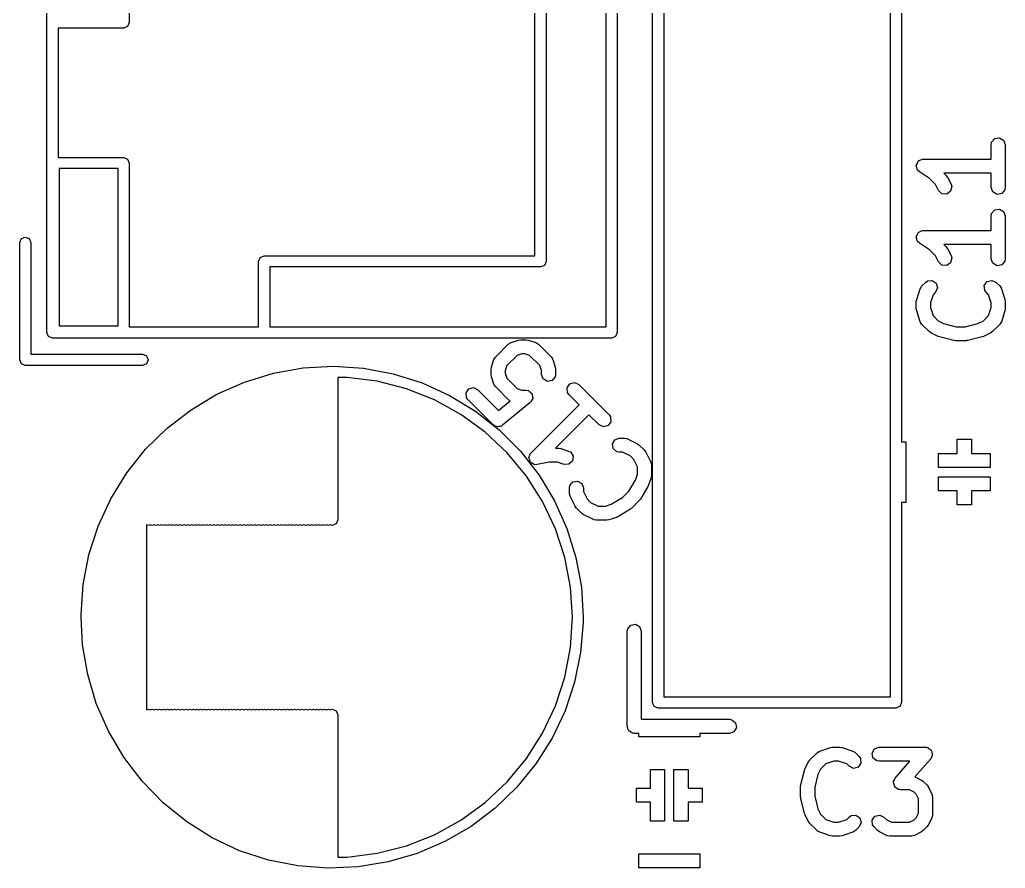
# Model space of a CAD drawing. Extents: x 99.7 to 144.3, y -109.9 to -50.
# Drawn here: x 99.67 to 110.19, y -93.23 to -84.17 of the extents above; entities that cross this region are included whole.
import ezdxf

# ---------------------------------------------------------------- set-up
doc = ezdxf.new("R2010")
doc.units = 0
doc.layers.add('BLACK', color=7, linetype='CONTINUOUS')

msp = doc.modelspace()

# ---------------------------------------------------------------- linework, layer by layer
at = {"layer": 'BLACK', "linetype": 'CONTINUOUS'}
for p, q in [((106.42, -91.46), (106.42, -71.14)), ((106.54, -71.2), (106.54, -91.4)), ((108.96, -91.4), (108.96, -71.2)), ((109.08, -74.075), (109.08, -88.675)), ((99.955, -87.51), (99.955, -74.89)), ((106.045, -74.89), (106.045, -87.51)), ((105.925, -87.45), (105.925, -74.95)), ((105.285, -75.65), (105.285, -86.75)), ((105.165, -86.69), (105.165, -75.71)), ((100.835, -78.2), (100.835, -84.2)), ((100.775, -84.26), (100.075, -84.26)), ((100.075, -84.26), (100.075, -85.64)), ((100.817, -84.2424), (100.775, -84.26)), ((100.835, -84.2), (100.817, -84.2424)), ((110.041, -85.4779), (110.074, -85.4386)), ((110.074, -85.4386), (110.125, -85.4297)), ((110.125, -85.4297), (110.169, -85.4554)), ((110.037, -85.5036), (110.041, -85.4779)), ((110.037, -85.6571), (110.037, -85.5036)), ((110.169, -85.4554), (110.187, -85.5036)), ((110.187, -85.5036), (110.187, -85.9607)), ((100.075, -85.64), (100.775, -85.64)), ((100.775, -85.64), (100.817, -85.6576)), ((100.817, -85.6576), (100.835, -85.7)), ((100.835, -85.7), (100.835, -87.45)), ((109.237, -85.7273), (109.239, -85.7234)), ((109.243, -85.7482), (109.237, -85.7273)), ((109.238, -85.7191), (109.249, -85.7003)), ((109.239, -85.7234), (109.238, -85.7191)), ((109.247, -85.7696), (109.243, -85.7482)), ((109.249, -85.7003), (109.258, -85.6803)), ((109.258, -85.6803), (109.262, -85.6784)), ((109.262, -85.6784), (109.264, -85.6747)), ((109.264, -85.6747), (109.284, -85.6672)), ((109.284, -85.6672), (109.304, -85.6576)), ((109.304, -85.6576), (109.308, -85.6586)), ((109.308, -85.6586), (109.312, -85.6571)), ((109.312, -85.6571), (110.037, -85.6571)), ((100.085, -85.76), (100.085, -87.44)), ((100.715, -85.76), (100.085, -85.76)), ((100.715, -87.44), (100.715, -85.76)), ((109.25, -85.7724), (109.247, -85.7696)), ((109.251, -85.7766), (109.25, -85.7724)), ((109.27, -85.7945), (109.251, -85.7766)), ((109.378, -85.8666), (109.27, -85.7945)), ((110.037, -85.8071), (109.531, -85.8071)), ((109.531, -85.8071), (109.555, -85.8315)), ((109.555, -85.8315), (109.568, -85.8499)), ((109.568, -85.8499), (109.569, -85.851)), ((109.569, -85.851), (109.608, -85.9272)), ((110.037, -85.9607), (110.037, -85.8071)), ((109.441, -85.929), (109.378, -85.8666)), ((109.473, -85.9943), (109.441, -85.929)), ((109.615, -85.9521), (109.603, -86.002)), ((109.608, -85.9272), (109.615, -85.9521)), ((110.054, -86.0089), (110.037, -85.9607)), ((110.187, -85.9607), (110.182, -85.9864)), ((109.511, -86.0295), (109.473, -85.9943)), ((109.562, -86.0326), (109.511, -86.0295)), ((109.603, -86.002), (109.562, -86.0326)), ((110.099, -86.0346), (110.054, -86.0089)), ((110.149, -86.0257), (110.099, -86.0346)), ((110.182, -85.9864), (110.149, -86.0257)), ((110.037, -86.2655), (110.041, -86.2398)), ((110.037, -86.419), (110.037, -86.2655)), ((110.041, -86.2398), (110.074, -86.2005)), ((110.074, -86.2005), (110.125, -86.1916)), ((110.125, -86.1916), (110.169, -86.2173)), ((110.169, -86.2173), (110.187, -86.2655)), ((110.187, -86.2655), (110.187, -86.7226)), ((99.6826, -86.5076), (99.725, -86.49)), ((99.725, -86.49), (99.7674, -86.5076)), ((109.237, -86.4892), (109.239, -86.4853)), ((109.243, -86.5101), (109.237, -86.4892)), ((109.238, -86.481), (109.249, -86.4622)), ((109.239, -86.4853), (109.238, -86.481)), ((109.249, -86.4622), (109.258, -86.4422)), ((109.258, -86.4422), (109.262, -86.4403)), ((109.262, -86.4403), (109.264, -86.4366)), ((109.264, -86.4366), (109.284, -86.4291)), ((109.284, -86.4291), (109.304, -86.4195)), ((109.304, -86.4195), (109.308, -86.4205)), ((109.308, -86.4205), (109.312, -86.419)), ((109.312, -86.419), (110.037, -86.419)), ((99.665, -86.55), (99.6826, -86.5076)), ((99.665, -87.8), (99.665, -86.55)), ((99.7674, -86.5076), (99.785, -86.55)), ((99.785, -86.55), (99.785, -87.74)), ((109.247, -86.5315), (109.243, -86.5101)), ((109.25, -86.5343), (109.247, -86.5315)), ((109.251, -86.5385), (109.25, -86.5343)), ((109.27, -86.5565), (109.251, -86.5385)), ((109.378, -86.6285), (109.27, -86.5565)), ((110.037, -86.569), (109.531, -86.569)), ((109.531, -86.569), (109.555, -86.5934)), ((109.555, -86.5934), (109.568, -86.6118)), ((110.037, -86.7226), (110.037, -86.569)), ((102.233, -86.7076), (102.275, -86.69)), ((102.275, -86.69), (105.165, -86.69)), ((109.441, -86.6909), (109.378, -86.6285)), ((109.473, -86.7562), (109.441, -86.6909)), ((109.568, -86.6118), (109.569, -86.6129)), ((109.569, -86.6129), (109.608, -86.6891)), ((109.608, -86.6891), (109.615, -86.714)), ((102.215, -86.75), (102.233, -86.7076)), ((102.215, -87.45), (102.215, -86.75)), ((105.267, -86.7924), (105.225, -86.81)), ((105.285, -86.75), (105.267, -86.7924)), ((109.511, -86.7914), (109.473, -86.7562)), ((109.562, -86.7945), (109.511, -86.7914)), ((109.603, -86.7639), (109.562, -86.7945)), ((109.615, -86.714), (109.603, -86.7639)), ((110.054, -86.7708), (110.037, -86.7226)), ((110.099, -86.7965), (110.054, -86.7708)), ((110.149, -86.7876), (110.099, -86.7965)), ((110.182, -86.7483), (110.149, -86.7876)), ((110.187, -86.7226), (110.182, -86.7483)), ((105.225, -86.81), (102.335, -86.81)), ((102.335, -86.81), (102.335, -87.45)), ((109.291, -87.0189), (109.295, -87.0165)), ((109.295, -87.0165), (109.297, -87.0124)), ((109.297, -87.0124), (109.335, -86.9743)), ((109.335, -86.9743), (109.356, -86.9594)), ((109.356, -86.9594), (109.408, -86.9549)), ((109.408, -86.9549), (109.45, -86.9844)), ((109.45, -86.9844), (109.463, -87.0339)), ((109.963, -87.008), (109.993, -86.9659)), ((109.968, -87.0591), (109.963, -87.008)), ((109.993, -86.9659), (110.042, -86.9527)), ((110.042, -86.9527), (110.089, -86.9743)), ((110.089, -86.9743), (110.127, -87.0124)), ((110.127, -87.0124), (110.142, -87.0338)), ((109.241, -87.156), (109.279, -87.0418)), ((109.279, -87.0418), (109.291, -87.0189)), ((109.416, -87.106), (109.387, -87.1919)), ((109.441, -87.0804), (109.416, -87.106)), ((109.463, -87.0339), (109.441, -87.0804)), ((109.983, -87.0804), (109.968, -87.0591)), ((110.008, -87.106), (109.983, -87.0804)), ((110.037, -87.1919), (110.008, -87.106)), ((110.142, -87.0338), (110.142, -87.0382)), ((110.142, -87.0382), (110.145, -87.0418)), ((110.145, -87.0418), (110.183, -87.156)), ((109.237, -87.1798), (109.241, -87.1577)), ((109.237, -87.256), (109.237, -87.1798)), ((109.241, -87.1577), (109.241, -87.156)), ((109.387, -87.1919), (109.387, -87.2438)), ((110.037, -87.2438), (110.037, -87.1919)), ((110.183, -87.156), (110.186, -87.1782)), ((110.186, -87.1782), (110.187, -87.1798)), ((110.187, -87.1798), (110.187, -87.256)), ((109.237, -87.2575), (109.237, -87.256)), ((109.241, -87.2797), (109.237, -87.2575)), ((109.279, -87.394), (109.241, -87.2797)), ((109.387, -87.2438), (109.416, -87.3297)), ((109.416, -87.3297), (109.471, -87.3848)), ((109.953, -87.3848), (110.008, -87.3297)), ((110.008, -87.3297), (110.037, -87.2438)), ((110.183, -87.2797), (110.145, -87.394)), ((110.187, -87.256), (110.183, -87.278)), ((110.183, -87.278), (110.183, -87.2797)), ((109.282, -87.3975), (109.279, -87.394)), ((109.282, -87.4019), (109.282, -87.3975)), ((109.297, -87.4233), (109.282, -87.4019)), ((109.373, -87.4995), (109.297, -87.4233)), ((109.471, -87.3848), (109.529, -87.4138)), ((109.529, -87.4138), (109.664, -87.4476)), ((109.76, -87.4476), (109.895, -87.4138)), ((109.895, -87.4138), (109.953, -87.3848)), ((110.127, -87.4233), (110.051, -87.4995)), ((110.129, -87.4192), (110.127, -87.4233)), ((110.133, -87.4169), (110.129, -87.4192)), ((110.145, -87.394), (110.133, -87.4169)), ((99.9726, -87.5524), (99.955, -87.51)), ((100.085, -87.44), (100.715, -87.44)), ((100.835, -87.45), (102.215, -87.45)), ((102.335, -87.45), (105.925, -87.45)), ((106.045, -87.51), (106.027, -87.5524)), ((109.375, -87.5002), (109.373, -87.4995)), ((109.393, -87.5135), (109.375, -87.5002)), ((109.469, -87.5516), (109.393, -87.5135)), ((109.664, -87.4476), (109.76, -87.4476)), ((110.031, -87.5135), (109.955, -87.5516)), ((110.032, -87.5123), (110.031, -87.5135)), ((110.051, -87.4995), (110.032, -87.5123)), ((100.015, -87.57), (99.9726, -87.5524)), ((105.985, -87.57), (100.015, -87.57)), ((104.747, -87.7697), (104.881, -87.635)), ((104.881, -87.635), (104.903, -87.62)), ((104.903, -87.62), (104.907, -87.6196)), ((104.907, -87.6196), (104.911, -87.6169)), ((104.911, -87.6169), (104.991, -87.5899)), ((104.991, -87.5899), (105.014, -87.5866)), ((105.014, -87.5866), (105.015, -87.5861)), ((105.015, -87.5861), (105.069, -87.5861)), ((105.069, -87.5861), (105.091, -87.59)), ((105.091, -87.59), (105.093, -87.5899)), ((105.093, -87.5899), (105.174, -87.6169)), ((105.174, -87.6169), (105.196, -87.6293)), ((105.196, -87.6293), (105.199, -87.6331)), ((105.199, -87.6331), (105.203, -87.635)), ((105.203, -87.635), (105.338, -87.7697)), ((106.027, -87.5524), (105.985, -87.57)), ((109.472, -87.552), (109.469, -87.5516)), ((109.484, -87.5573), (109.472, -87.552)), ((109.637, -87.5954), (109.484, -87.5573)), ((109.64, -87.595), (109.637, -87.5954)), ((109.655, -87.5976), (109.64, -87.595)), ((109.769, -87.5976), (109.655, -87.5976)), ((109.772, -87.5964), (109.769, -87.5976)), ((109.787, -87.5954), (109.772, -87.5964)), ((109.94, -87.5573), (109.787, -87.5954)), ((109.943, -87.5553), (109.94, -87.5573)), ((109.955, -87.5516), (109.943, -87.5553)), ((99.785, -87.74), (100.975, -87.74)), ((100.975, -87.74), (101.017, -87.7576)), ((105.027, -87.7361), (104.975, -87.7536)), ((105.057, -87.7361), (105.027, -87.7361)), ((105.109, -87.7536), (105.057, -87.7361)), ((99.6826, -87.8424), (99.665, -87.8)), ((99.725, -87.86), (99.6826, -87.8424)), ((101.017, -87.8424), (100.975, -87.86)), ((101.017, -87.7576), (101.035, -87.8)), ((101.035, -87.8), (101.017, -87.8424)), ((104.702, -87.8798), (104.728, -87.799)), ((104.728, -87.799), (104.741, -87.7761)), ((104.741, -87.7761), (104.745, -87.7737)), ((104.745, -87.7737), (104.747, -87.7697)), ((104.975, -87.7536), (104.865, -87.8632)), ((105.219, -87.8632), (105.109, -87.7536)), ((105.338, -87.7697), (105.352, -87.791)), ((105.352, -87.791), (105.353, -87.7955)), ((105.353, -87.7955), (105.356, -87.799)), ((105.356, -87.799), (105.383, -87.8798)), ((100.975, -87.86), (99.725, -87.86)), ((102.066, -88.0381), (102.374, -87.944)), ((102.374, -87.944), (102.692, -87.8878)), ((102.692, -87.8878), (103.014, -87.87)), ((103.014, -87.87), (103.336, -87.8911)), ((103.336, -87.8911), (103.653, -87.9507)), ((103.653, -87.9507), (103.96, -88.048)), ((104.698, -87.9035), (104.702, -87.8814)), ((104.698, -87.9574), (104.698, -87.9035)), ((104.698, -87.9589), (104.698, -87.9574)), ((104.702, -87.9811), (104.698, -87.9589)), ((104.702, -87.8814), (104.702, -87.8798)), ((104.865, -87.8632), (104.848, -87.9157)), ((104.848, -87.9157), (104.848, -87.9452)), ((104.848, -87.9452), (104.865, -87.9977)), ((105.236, -87.9157), (105.219, -87.8632)), ((105.236, -87.9574), (105.236, -87.9157)), ((105.254, -88.0056), (105.236, -87.9574)), ((105.386, -87.9574), (105.382, -87.983)), ((105.383, -87.8798), (105.386, -87.902)), ((105.386, -87.902), (105.386, -87.9035)), ((105.386, -87.9035), (105.386, -87.9574)), ((101.771, -88.1685), (102.066, -88.0381)), ((103.06, -87.99), (103.06, -89.51)), ((103.161, -87.99), (103.06, -87.99)), ((103.481, -88.0304), (103.161, -87.99)), ((103.793, -88.1105), (103.481, -88.0304)), ((103.96, -88.048), (104.254, -88.1815)), ((104.728, -88.0619), (104.702, -87.9811)), ((104.731, -88.0654), (104.728, -88.0619)), ((104.732, -88.0699), (104.731, -88.0654)), ((104.865, -87.9977), (104.975, -88.1073)), ((105.298, -88.0312), (105.254, -88.0056)), ((105.349, -88.0223), (105.298, -88.0312)), ((105.382, -87.983), (105.349, -88.0223)), ((105.508, -88.0996), (105.538, -88.0576)), ((105.538, -88.0576), (105.587, -88.0443)), ((105.587, -88.0443), (105.634, -88.066)), ((105.634, -88.066), (105.957, -88.3892)), ((101.494, -88.3334), (101.771, -88.1685)), ((104.092, -88.2291), (103.793, -88.1105)), ((104.431, -88.1535), (104.46, -88.1114)), ((104.435, -88.2046), (104.431, -88.1535)), ((104.46, -88.1114), (104.51, -88.0982)), ((104.51, -88.0982), (104.556, -88.1198)), ((104.556, -88.1198), (104.778, -88.3412)), ((104.747, -88.0912), (104.732, -88.0699)), ((104.881, -88.2259), (104.747, -88.0912)), ((104.975, -88.1073), (105.027, -88.1248)), ((105.027, -88.1248), (105.069, -88.1248)), ((105.069, -88.1248), (105.095, -88.1293)), ((105.095, -88.1293), (105.095, -88.1297)), ((105.095, -88.1297), (105.096, -88.1297)), ((105.096, -88.1297), (105.115, -88.1461)), ((105.115, -88.1461), (105.134, -88.1623)), ((105.134, -88.1623), (105.134, -88.1628)), ((105.134, -88.1628), (105.134, -88.1631)), ((105.134, -88.1631), (105.138, -88.188)), ((105.513, -88.1507), (105.508, -88.0996)), ((105.528, -88.172), (105.513, -88.1507)), ((105.636, -88.2806), (105.528, -88.172)), ((104.374, -88.3842), (104.092, -88.2291)), ((104.254, -88.1815), (104.53, -88.3493)), ((104.45, -88.2259), (104.435, -88.2046)), ((104.72, -88.4953), (104.45, -88.2259)), ((104.778, -88.3412), (104.902, -88.2394)), ((105.116, -88.2579), (104.82, -88.5003)), ((104.885, -88.2278), (104.881, -88.2259)), ((104.888, -88.2316), (104.885, -88.2278)), ((104.902, -88.2394), (104.888, -88.2316)), ((105.117, -88.2574), (105.116, -88.2579)), ((105.13, -88.2354), (105.117, -88.2573)), ((105.117, -88.2573), (105.117, -88.2574)), ((105.143, -88.2138), (105.13, -88.2354)), ((105.138, -88.188), (105.143, -88.2128)), ((105.143, -88.2128), (105.143, -88.2133)), ((105.143, -88.2133), (105.143, -88.2138)), ((101.238, -88.5305), (101.494, -88.3334)), ((104.635, -88.5736), (104.374, -88.3842)), ((104.53, -88.3493), (104.783, -88.549)), ((105.124, -88.7933), (105.636, -88.2806)), ((105.742, -88.3867), (105.385, -88.7444)), ((105.851, -88.4953), (105.742, -88.3867)), ((105.977, -88.4617), (105.947, -88.5037)), ((105.957, -88.3892), (105.972, -88.4106)), ((105.972, -88.4106), (105.977, -88.4617)), ((101.008, -88.7567), (101.238, -88.5305)), ((104.87, -88.7941), (104.635, -88.5736)), ((104.734, -88.502), (104.72, -88.4953)), ((104.746, -88.5124), (104.734, -88.502)), ((104.757, -88.5125), (104.746, -88.5124)), ((104.766, -88.517), (104.757, -88.5125)), ((104.782, -88.5128), (104.766, -88.517)), ((104.797, -88.513), (104.782, -88.5128)), ((104.783, -88.549), (105.01, -88.7777)), ((104.813, -88.5045), (104.797, -88.513)), ((104.816, -88.5037), (104.813, -88.5045)), ((104.817, -88.5022), (104.816, -88.5037)), ((104.82, -88.5003), (104.817, -88.5022)), ((105.898, -88.517), (105.851, -88.4953)), ((105.947, -88.5037), (105.898, -88.517)), ((105.992, -88.6986), (106.017, -88.6542)), ((106.001, -88.7491), (105.992, -88.6986)), ((106.017, -88.6542), (106.066, -88.6366)), ((106.066, -88.6366), (106.12, -88.6366)), ((106.12, -88.6366), (106.145, -88.6411)), ((106.145, -88.6411), (106.149, -88.644)), ((106.149, -88.644), (106.153, -88.6445)), ((106.153, -88.6445), (106.261, -88.6984)), ((106.261, -88.6984), (106.279, -88.7118)), ((109.08, -88.675), (109.125, -88.675)), ((109.125, -88.675), (109.125, -89.325)), ((109.675, -88.8), (109.675, -88.65)), ((109.675, -88.65), (109.825, -88.65)), ((109.825, -88.65), (109.825, -88.8)), ((100.807, -89.009), (101.008, -88.7567)), ((105.075, -89.0423), (104.87, -88.7941)), ((105.01, -88.7777), (105.209, -89.032)), ((105.111, -88.8201), (105.118, -88.7994)), ((105.118, -88.7994), (105.122, -88.7972)), ((105.122, -88.7972), (105.124, -88.7933)), ((105.385, -88.7444), (105.419, -88.7444)), ((105.419, -88.7444), (105.441, -88.7483)), ((105.441, -88.7483), (105.443, -88.7482)), ((105.443, -88.7482), (105.524, -88.7752)), ((105.524, -88.7752), (105.547, -88.7876)), ((105.547, -88.7876), (105.573, -88.8313)), ((106.04, -88.7821), (106.001, -88.7491)), ((106.066, -88.7866), (106.04, -88.7821)), ((106.102, -88.7866), (106.066, -88.7866)), ((106.183, -88.8271), (106.102, -88.7866)), ((106.279, -88.7118), (106.28, -88.7125)), ((106.28, -88.7125), (106.334, -88.7663)), ((106.334, -88.7663), (106.347, -88.7847)), ((106.347, -88.7847), (106.348, -88.7858)), ((106.348, -88.7858), (106.402, -88.8936)), ((109.475, -88.95), (109.475, -88.8)), ((109.475, -88.8), (109.675, -88.8)), ((109.825, -88.8), (110.025, -88.8)), ((110.025, -88.8), (110.025, -88.95)), ((105.102, -88.8398), (105.111, -88.8201)), ((105.103, -88.8439), (105.102, -88.8398)), ((105.102, -88.848), (105.103, -88.8439)), ((105.11, -88.8683), (105.102, -88.848)), ((105.115, -88.8893), (105.11, -88.8683)), ((105.119, -88.8918), (105.115, -88.8893)), ((105.12, -88.8958), (105.119, -88.8918)), ((105.14, -88.9063), (105.12, -88.8958)), ((105.157, -88.9188), (105.14, -88.9063)), ((105.319, -88.8944), (105.191, -88.9199)), ((105.407, -88.8944), (105.319, -88.8944)), ((105.476, -88.9175), (105.407, -88.8944)), ((105.566, -88.882), (105.528, -88.9161)), ((105.573, -88.8313), (105.566, -88.882)), ((106.22, -88.8638), (106.183, -88.8271)), ((106.26, -88.9448), (106.22, -88.8638)), ((106.402, -88.8936), (106.41, -88.9185)), ((100.638, -89.2836), (100.807, -89.009)), ((105.162, -88.9184), (105.157, -88.9188)), ((105.165, -88.9205), (105.162, -88.9184)), ((105.191, -88.9199), (105.165, -88.9205)), ((105.528, -88.9161), (105.476, -88.9175)), ((106.26, -89.0227), (106.26, -88.9448)), ((106.41, -88.9185), (106.409, -88.9229)), ((106.409, -88.9229), (106.41, -88.9271)), ((106.41, -88.9271), (106.41, -89.0349)), ((110.025, -88.95), (109.475, -88.95)), ((105.248, -89.3143), (105.075, -89.0423)), ((105.209, -89.032), (105.375, -89.3084)), ((105.537, -89.1439), (105.57, -89.1046)), ((105.57, -89.1046), (105.621, -89.0957)), ((105.621, -89.0957), (105.665, -89.1214)), ((106.168, -89.2039), (106.24, -89.0842)), ((106.24, -89.0842), (106.26, -89.0227)), ((106.406, -89.0586), (106.379, -89.1394)), ((106.41, -89.0349), (106.406, -89.057)), ((106.406, -89.057), (106.406, -89.0586)), ((109.475, -89.2), (109.475, -89.05)), ((109.475, -89.05), (110.025, -89.05)), ((110.025, -89.05), (110.025, -89.2)), ((105.533, -89.1696), (105.537, -89.1439)), ((105.533, -89.2234), (105.533, -89.1696)), ((105.534, -89.2276), (105.533, -89.2234)), ((105.665, -89.1214), (105.683, -89.1696)), ((105.683, -89.1696), (105.683, -89.2057)), ((105.683, -89.2057), (105.723, -89.2868)), ((106.1, -89.2716), (106.168, -89.2039)), ((106.372, -89.1543), (106.292, -89.289)), ((106.373, -89.1508), (106.372, -89.1543)), ((106.379, -89.1394), (106.373, -89.1508)), ((109.675, -89.2), (109.475, -89.2)), ((109.675, -89.35), (109.675, -89.2)), ((110.025, -89.2), (109.825, -89.2)), ((109.825, -89.2), (109.825, -89.35)), ((100.503, -89.5765), (100.638, -89.2836)), ((105.385, -89.6057), (105.248, -89.3143)), ((105.375, -89.3084), (105.507, -89.6027)), ((105.533, -89.232), (105.534, -89.2276)), ((105.541, -89.257), (105.533, -89.232)), ((105.595, -89.3647), (105.541, -89.257)), ((105.723, -89.2868), (105.76, -89.3234)), ((105.76, -89.3234), (105.841, -89.3639)), ((105.98, -89.3434), (106.1, -89.2716)), ((106.28, -89.3034), (106.2, -89.3842)), ((106.282, -89.3003), (106.28, -89.3034)), ((106.292, -89.289), (106.282, -89.3003)), ((109.125, -89.325), (109.08, -89.325)), ((109.08, -89.325), (109.08, -91.46)), ((105.596, -89.3659), (105.595, -89.3647)), ((105.609, -89.3842), (105.596, -89.3659)), ((105.662, -89.4381), (105.609, -89.3842)), ((105.841, -89.3639), (105.919, -89.3639)), ((105.919, -89.3639), (105.98, -89.3434)), ((106.185, -89.3955), (106.05, -89.4763)), ((106.187, -89.3928), (106.185, -89.3955)), ((106.2, -89.3842), (106.187, -89.3928)), ((109.825, -89.35), (109.675, -89.35)), ((103.06, -89.51), (103.042, -89.5524)), ((105.664, -89.4388), (105.662, -89.4381)), ((105.682, -89.4521), (105.664, -89.4388)), ((105.79, -89.506), (105.682, -89.4521)), ((105.794, -89.5065), (105.79, -89.506)), ((105.798, -89.5094), (105.794, -89.5065)), ((105.823, -89.5139), (105.798, -89.5094)), ((105.931, -89.5139), (105.823, -89.5139)), ((105.933, -89.5134), (105.931, -89.5139)), ((105.955, -89.5101), (105.933, -89.5134)), ((106.036, -89.4831), (105.955, -89.5101)), ((106.038, -89.4809), (106.036, -89.4831)), ((106.05, -89.4763), (106.038, -89.4809)), ((100.404, -89.8835), (100.503, -89.5765)), ((101.039, -89.57), (101.019, -89.5617)), ((101.019, -89.5617), (101.019, -91.5383)), ((101.059, -89.5617), (101.039, -89.57)), ((101.079, -89.57), (101.059, -89.5617)), ((101.099, -89.5617), (101.079, -89.57)), ((101.119, -89.57), (101.099, -89.5617)), ((101.139, -89.5617), (101.119, -89.57)), ((101.159, -89.57), (101.139, -89.5617)), ((101.179, -89.5617), (101.159, -89.57)), ((101.199, -89.57), (101.179, -89.5617)), ((101.219, -89.5617), (101.199, -89.57)), ((101.239, -89.57), (101.219, -89.5617)), ((101.259, -89.5617), (101.239, -89.57)), ((101.279, -89.57), (101.259, -89.5617)), ((101.299, -89.5617), (101.279, -89.57)), ((101.319, -89.57), (101.299, -89.5617)), ((101.339, -89.5617), (101.319, -89.57)), ((101.359, -89.57), (101.339, -89.5617)), ((101.379, -89.5617), (101.359, -89.57)), ((101.399, -89.57), (101.379, -89.5617)), ((101.419, -89.5617), (101.399, -89.57)), ((101.439, -89.57), (101.419, -89.5617)), ((101.459, -89.5617), (101.439, -89.57)), ((101.479, -89.57), (101.459, -89.5617)), ((101.499, -89.5617), (101.479, -89.57)), ((101.519, -89.57), (101.499, -89.5617)), ((101.539, -89.5617), (101.519, -89.57)), ((101.559, -89.57), (101.539, -89.5617)), ((101.579, -89.5617), (101.559, -89.57)), ((101.599, -89.57), (101.579, -89.5617)), ((101.619, -89.5617), (101.599, -89.57)), ((101.639, -89.57), (101.619, -89.5617)), ((101.659, -89.5617), (101.639, -89.57)), ((101.679, -89.57), (101.659, -89.5617)), ((101.699, -89.5617), (101.679, -89.57)), ((101.719, -89.57), (101.699, -89.5617)), ((101.739, -89.5617), (101.719, -89.57)), ((101.759, -89.57), (101.739, -89.5617)), ((101.779, -89.5617), (101.759, -89.57)), ((101.799, -89.57), (101.779, -89.5617)), ((101.819, -89.5617), (101.799, -89.57)), ((101.839, -89.57), (101.819, -89.5617)), ((101.859, -89.5617), (101.839, -89.57)), ((101.879, -89.57), (101.859, -89.5617)), ((101.899, -89.5617), (101.879, -89.57)), ((101.919, -89.57), (101.899, -89.5617)), ((101.939, -89.5617), (101.919, -89.57)), ((101.959, -89.57), (101.939, -89.5617)), ((101.979, -89.5617), (101.959, -89.57)), ((101.999, -89.57), (101.979, -89.5617)), ((102.019, -89.5617), (101.999, -89.57)), ((102.039, -89.57), (102.019, -89.5617)), ((102.059, -89.5617), (102.039, -89.57)), ((102.079, -89.57), (102.059, -89.5617)), ((102.099, -89.5617), (102.079, -89.57)), ((102.119, -89.57), (102.099, -89.5617)), ((102.139, -89.5617), (102.119, -89.57)), ((102.159, -89.57), (102.139, -89.5617)), ((102.179, -89.5617), (102.159, -89.57)), ((102.199, -89.57), (102.179, -89.5617)), ((102.219, -89.5617), (102.199, -89.57)), ((102.239, -89.57), (102.219, -89.5617)), ((102.259, -89.5617), (102.239, -89.57)), ((102.279, -89.57), (102.259, -89.5617)), ((102.3, -89.5615), (102.279, -89.57)), ((102.32, -89.57), (102.3, -89.5615)), ((102.34, -89.5617), (102.32, -89.57)), ((102.36, -89.57), (102.34, -89.5617)), ((102.38, -89.5617), (102.36, -89.57)), ((102.4, -89.57), (102.38, -89.5617)), ((102.42, -89.5617), (102.4, -89.57)), ((102.44, -89.57), (102.42, -89.5617)), ((102.46, -89.5617), (102.44, -89.57)), ((102.48, -89.57), (102.46, -89.5617)), ((102.5, -89.5617), (102.48, -89.57)), ((102.52, -89.57), (102.5, -89.5617)), ((102.54, -89.5617), (102.52, -89.57)), ((102.56, -89.57), (102.54, -89.5617)), ((102.58, -89.5617), (102.56, -89.57)), ((102.6, -89.57), (102.58, -89.5617)), ((102.62, -89.5617), (102.6, -89.57)), ((102.64, -89.57), (102.62, -89.5617)), ((102.66, -89.5617), (102.64, -89.57)), ((102.68, -89.57), (102.66, -89.5617)), ((102.7, -89.5617), (102.68, -89.57)), ((102.72, -89.57), (102.7, -89.5617)), ((102.74, -89.5617), (102.72, -89.57)), ((102.76, -89.57), (102.74, -89.5617)), ((102.78, -89.5617), (102.76, -89.57)), ((102.8, -89.57), (102.78, -89.5617)), ((102.82, -89.5617), (102.8, -89.57)), ((102.84, -89.57), (102.82, -89.5617)), ((102.86, -89.5617), (102.84, -89.57)), ((102.88, -89.57), (102.86, -89.5617)), ((102.9, -89.5617), (102.88, -89.57)), ((102.92, -89.57), (102.9, -89.5617)), ((102.94, -89.5617), (102.92, -89.57)), ((102.96, -89.57), (102.94, -89.5617)), ((102.98, -89.5617), (102.96, -89.57)), ((103, -89.57), (102.98, -89.5617)), ((103.042, -89.5524), (103, -89.57)), ((105.484, -89.9121), (105.385, -89.6057)), ((105.507, -89.6027), (105.603, -89.9107)), ((100.343, -90.2002), (100.404, -89.8835)), ((105.545, -90.2285), (105.484, -89.9121)), ((105.603, -89.9107), (105.661, -90.228)), ((100.32, -90.5219), (100.343, -90.2002)), ((105.565, -90.55), (105.545, -90.2285)), ((105.661, -90.228), (105.68, -90.55)), ((100.322, -90.55), (100.32, -90.5219)), ((100.336, -90.8441), (100.322, -90.55)), ((105.545, -90.8715), (105.565, -90.55)), ((105.68, -90.55), (105.679, -90.6061)), ((105.679, -90.6061), (105.653, -90.9276)), ((106.151, -90.698), (106.156, -90.6723)), ((106.151, -91.714), (106.151, -90.698)), ((106.156, -90.6723), (106.189, -90.633)), ((106.189, -90.633), (106.239, -90.6241)), ((106.239, -90.6241), (106.283, -90.6498)), ((106.283, -90.6498), (106.301, -90.698)), ((106.301, -90.698), (106.301, -91.639)), ((100.391, -91.162), (100.336, -90.8441)), ((105.484, -91.1879), (105.545, -90.8715)), ((105.653, -90.9276), (105.589, -91.2436)), ((100.483, -91.471), (100.391, -91.162)), ((105.385, -91.4943), (105.484, -91.1879)), ((105.589, -91.2436), (105.487, -91.5496)), ((106.54, -91.4), (108.96, -91.4)), ((100.612, -91.7667), (100.483, -91.471)), ((101.019, -91.5383), (101.039, -91.53)), ((101.039, -91.53), (101.059, -91.5383)), ((101.059, -91.5383), (101.079, -91.53)), ((101.079, -91.53), (101.099, -91.5383)), ((101.099, -91.5383), (101.119, -91.53)), ((101.119, -91.53), (101.139, -91.5383)), ((101.139, -91.5383), (101.159, -91.53)), ((101.159, -91.53), (101.179, -91.5383)), ((101.179, -91.5383), (101.199, -91.53)), ((101.199, -91.53), (101.219, -91.5383)), ((101.219, -91.5383), (101.239, -91.53)), ((101.239, -91.53), (101.259, -91.5383)), ((101.259, -91.5383), (101.279, -91.53)), ((101.279, -91.53), (101.299, -91.5383)), ((101.299, -91.5383), (101.319, -91.53)), ((101.319, -91.53), (101.339, -91.5383)), ((101.339, -91.5383), (101.359, -91.53)), ((101.359, -91.53), (101.379, -91.5383)), ((101.379, -91.5383), (101.399, -91.53)), ((101.399, -91.53), (101.419, -91.5383)), ((101.419, -91.5383), (101.439, -91.53)), ((101.439, -91.53), (101.459, -91.5383)), ((101.459, -91.5383), (101.479, -91.53)), ((101.479, -91.53), (101.499, -91.5383)), ((101.499, -91.5383), (101.519, -91.53)), ((101.519, -91.53), (101.539, -91.5383)), ((101.539, -91.5383), (101.559, -91.53)), ((101.559, -91.53), (101.579, -91.5383)), ((101.579, -91.5383), (101.599, -91.53)), ((101.599, -91.53), (101.619, -91.5383)), ((101.619, -91.5383), (101.639, -91.53)), ((101.639, -91.53), (101.659, -91.5383)), ((101.659, -91.5383), (101.679, -91.53)), ((101.679, -91.53), (101.699, -91.5383)), ((101.699, -91.5383), (101.719, -91.53)), ((101.719, -91.53), (101.739, -91.5383)), ((101.739, -91.5383), (101.759, -91.53)), ((101.759, -91.53), (101.779, -91.5383)), ((101.779, -91.5383), (101.799, -91.53)), ((101.799, -91.53), (101.819, -91.5383)), ((101.819, -91.5383), (101.839, -91.53)), ((101.839, -91.53), (101.859, -91.5383)), ((101.859, -91.5383), (101.879, -91.53)), ((101.879, -91.53), (101.899, -91.5383)), ((101.899, -91.5383), (101.919, -91.53)), ((101.919, -91.53), (101.939, -91.5383)), ((101.939, -91.5383), (101.959, -91.53)), ((101.959, -91.53), (101.979, -91.5383)), ((101.979, -91.5383), (101.999, -91.53)), ((101.999, -91.53), (102.019, -91.5383)), ((102.019, -91.5383), (102.039, -91.53)), ((102.039, -91.53), (102.059, -91.5383)), ((102.059, -91.5383), (102.079, -91.53)), ((102.079, -91.53), (102.099, -91.5383)), ((102.099, -91.5383), (102.119, -91.53)), ((102.119, -91.53), (102.139, -91.5383)), ((102.139, -91.5383), (102.159, -91.53)), ((102.159, -91.53), (102.179, -91.5383)), ((102.179, -91.5383), (102.199, -91.53)), ((102.199, -91.53), (102.219, -91.5383)), ((102.219, -91.5383), (102.239, -91.53)), ((102.239, -91.53), (102.259, -91.5383)), ((102.259, -91.5383), (102.279, -91.53)), ((102.279, -91.53), (102.3, -91.5385)), ((102.3, -91.5385), (102.32, -91.53)), ((102.32, -91.53), (102.34, -91.5383)), ((102.34, -91.5383), (102.36, -91.53)), ((102.36, -91.53), (102.38, -91.5383)), ((102.38, -91.5383), (102.4, -91.53)), ((102.4, -91.53), (102.42, -91.5383)), ((102.42, -91.5383), (102.44, -91.53)), ((102.44, -91.53), (102.46, -91.5383)), ((102.46, -91.5383), (102.48, -91.53)), ((102.48, -91.53), (102.5, -91.5383)), ((102.5, -91.5383), (102.52, -91.53)), ((102.52, -91.53), (102.54, -91.5383)), ((102.54, -91.5383), (102.56, -91.53)), ((102.56, -91.53), (102.58, -91.5383)), ((102.58, -91.5383), (102.6, -91.53)), ((102.6, -91.53), (102.62, -91.5383)), ((102.62, -91.5383), (102.64, -91.53)), ((102.64, -91.53), (102.66, -91.5383)), ((102.66, -91.5383), (102.68, -91.53)), ((102.68, -91.53), (102.7, -91.5383)), ((102.7, -91.5383), (102.72, -91.53)), ((102.72, -91.53), (102.74, -91.5383)), ((102.74, -91.5383), (102.76, -91.53)), ((102.76, -91.53), (102.78, -91.5383)), ((102.78, -91.5383), (102.8, -91.53)), ((102.8, -91.53), (102.82, -91.5383)), ((102.82, -91.5383), (102.84, -91.53)), ((102.84, -91.53), (102.86, -91.5383)), ((102.86, -91.5383), (102.88, -91.53)), ((102.88, -91.53), (102.9, -91.5383)), ((102.9, -91.5383), (102.92, -91.53)), ((102.92, -91.53), (102.94, -91.5383)), ((102.94, -91.5383), (102.96, -91.53)), ((102.96, -91.53), (102.98, -91.5383)), ((102.98, -91.5383), (103, -91.53)), ((103, -91.53), (103.042, -91.5476)), ((105.248, -91.7857), (105.385, -91.4943)), ((106.438, -91.5024), (106.42, -91.46)), ((106.48, -91.52), (106.438, -91.5024)), ((109.02, -91.52), (106.48, -91.52)), ((109.062, -91.5024), (109.02, -91.52)), ((109.08, -91.46), (109.062, -91.5024)), ((103.042, -91.5476), (103.06, -91.59)), ((103.06, -91.59), (103.06, -93.11)), ((105.487, -91.5496), (105.349, -91.8411)), ((106.301, -91.639), (107.242, -91.639)), ((107.242, -91.639), (107.268, -91.6435)), ((107.268, -91.6435), (107.307, -91.6765)), ((106.158, -91.7323), (106.151, -91.714)), ((106.161, -91.7515), (106.158, -91.7323)), ((106.166, -91.7559), (106.161, -91.7515)), ((107.316, -91.727), (107.29, -91.7715)), ((107.307, -91.6765), (107.316, -91.727)), ((100.776, -92.0448), (100.612, -91.7667)), ((105.075, -92.0577), (105.248, -91.7857)), ((105.349, -91.8411), (105.176, -92.1139)), ((106.169, -91.7622), (106.166, -91.7559)), ((106.185, -91.772), (106.169, -91.7622)), ((106.2, -91.7845), (106.185, -91.772)), ((106.21, -91.7862), (106.2, -91.7845)), ((106.213, -91.7879), (106.21, -91.7862)), ((106.216, -91.7873), (106.213, -91.7879)), ((106.226, -91.789), (106.216, -91.7873)), ((106.275, -91.789), (106.226, -91.789)), ((106.275, -91.825), (106.275, -91.789)), ((106.925, -91.825), (106.275, -91.825)), ((107.242, -91.789), (106.925, -91.789)), ((106.925, -91.789), (106.925, -91.825)), ((107.29, -91.7715), (107.242, -91.789)), ((108.206, -91.9788), (108.32, -91.9408)), ((108.32, -91.9408), (108.343, -91.9375)), ((108.343, -91.9375), (108.344, -91.9369)), ((108.344, -91.9369), (108.42, -91.9369)), ((108.42, -91.9369), (108.442, -91.9408)), ((108.442, -91.9408), (108.444, -91.9408)), ((108.444, -91.9408), (108.558, -91.9788)), ((108.765, -91.9989), (108.791, -91.9545)), ((108.791, -91.9545), (108.839, -91.9369)), ((108.839, -91.9369), (109.335, -91.9369)), ((109.335, -91.9369), (109.346, -91.9389)), ((109.346, -91.9389), (109.349, -91.9383)), ((109.349, -91.9383), (109.352, -91.9399)), ((109.352, -91.9399), (109.36, -91.9414)), ((109.36, -91.9414), (109.376, -91.9544)), ((109.376, -91.9544), (109.393, -91.9649)), ((100.971, -92.3012), (100.776, -92.0448)), ((104.87, -92.3059), (105.075, -92.0577)), ((108.101, -92.0732), (108.177, -91.997)), ((108.177, -91.997), (108.198, -91.982)), ((108.198, -91.982), (108.203, -91.9816)), ((108.203, -91.9816), (108.206, -91.9788)), ((108.558, -91.9788), (108.581, -91.9913)), ((108.581, -91.9913), (108.583, -91.9951)), ((108.583, -91.9951), (108.588, -91.997)), ((108.588, -91.997), (108.626, -92.0351)), ((108.626, -92.0351), (108.641, -92.0564)), ((108.641, -92.0564), (108.645, -92.1075)), ((108.774, -92.0494), (108.765, -91.9989)), ((108.814, -92.0824), (108.774, -92.0494)), ((109.391, -92.0613), (109.223, -92.2532)), ((109.398, -92.0424), (109.391, -92.0613)), ((109.393, -91.9649), (109.395, -91.9706)), ((109.395, -91.9706), (109.399, -91.9744)), ((109.408, -92.0249), (109.398, -92.0424)), ((109.399, -91.9744), (109.403, -91.9943)), ((109.403, -91.9943), (109.41, -92.0135)), ((109.41, -92.0135), (109.407, -92.019)), ((109.407, -92.019), (109.408, -92.0249)), ((105.176, -92.1139), (104.973, -92.364)), ((108.043, -92.1842), (108.048, -92.1724)), ((108.048, -92.1688), (108.086, -92.0926)), ((108.048, -92.1724), (108.048, -92.1688)), ((108.086, -92.0926), (108.1, -92.0746)), ((108.1, -92.0746), (108.101, -92.0732)), ((108.215, -92.1706), (108.186, -92.2286)), ((108.27, -92.1156), (108.215, -92.1706)), ((108.356, -92.0869), (108.27, -92.1156)), ((108.408, -92.0869), (108.356, -92.0869)), ((108.494, -92.1156), (108.408, -92.0869)), ((108.52, -92.1411), (108.494, -92.1156)), ((108.566, -92.1628), (108.52, -92.1411)), ((108.616, -92.1495), (108.566, -92.1628)), ((108.645, -92.1075), (108.616, -92.1495)), ((108.839, -92.0869), (108.814, -92.0824)), ((109.169, -92.0869), (108.839, -92.0869)), ((109.011, -92.2673), (109.169, -92.0869)), ((106.4, -92.375), (106.4, -92.175)), ((106.4, -92.175), (106.55, -92.175)), ((106.55, -92.175), (106.55, -92.725)), ((106.65, -92.725), (106.65, -92.175)), ((106.65, -92.175), (106.8, -92.175)), ((106.8, -92.175), (106.8, -92.375)), ((108.005, -92.3366), (108.043, -92.1842)), ((108.186, -92.2286), (108.152, -92.364)), ((109.004, -92.2861), (109.011, -92.2673)), ((109.223, -92.2532), (109.292, -92.2877)), ((101.196, -92.5322), (100.971, -92.3012)), ((104.635, -92.5264), (104.87, -92.3059)), ((104.973, -92.364), (104.741, -92.5879)), ((106.25, -92.525), (106.25, -92.375)), ((106.25, -92.375), (106.4, -92.375)), ((106.8, -92.375), (106.95, -92.375)), ((106.95, -92.375), (106.95, -92.525)), ((108.002, -92.3548), (108.005, -92.34)), ((108.002, -92.469), (108.002, -92.3548)), ((108.005, -92.34), (108.005, -92.3366)), ((108.152, -92.364), (108.152, -92.4598)), ((108.993, -92.3151), (108.995, -92.3095)), ((108.999, -92.3343), (108.993, -92.3151)), ((108.994, -92.3036), (109.004, -92.2861)), ((108.995, -92.3095), (108.994, -92.3036)), ((109.003, -92.3542), (108.999, -92.3343)), ((109.007, -92.358), (109.003, -92.3542)), ((109.009, -92.3637), (109.007, -92.358)), ((109.027, -92.3741), (109.009, -92.3637)), ((109.042, -92.3871), (109.027, -92.3741)), ((109.292, -92.2877), (109.31, -92.301)), ((109.31, -92.301), (109.311, -92.3017)), ((109.311, -92.3017), (109.349, -92.3398)), ((109.349, -92.3398), (109.362, -92.3582)), ((109.362, -92.3582), (109.364, -92.3593)), ((109.364, -92.3593), (109.402, -92.4355)), ((108.004, -92.4723), (108.002, -92.469)), ((108.005, -92.4872), (108.004, -92.4723)), ((108.043, -92.6396), (108.005, -92.4872)), ((108.152, -92.4598), (108.186, -92.5953)), ((109.051, -92.3886), (109.042, -92.3871)), ((109.053, -92.3902), (109.051, -92.3886)), ((109.057, -92.3897), (109.053, -92.3902)), ((109.068, -92.3917), (109.057, -92.3897)), ((109.164, -92.3917), (109.068, -92.3917)), ((109.214, -92.4164), (109.164, -92.3917)), ((109.235, -92.4373), (109.214, -92.4164)), ((109.26, -92.4868), (109.235, -92.4373)), ((109.26, -92.6418), (109.26, -92.4868)), ((109.402, -92.4355), (109.409, -92.4605)), ((109.409, -92.4605), (109.408, -92.4648)), ((109.408, -92.4648), (109.41, -92.469)), ((109.41, -92.469), (109.41, -92.6595)), ((101.448, -92.7345), (101.196, -92.5322)), ((104.374, -92.7158), (104.635, -92.5264)), ((104.741, -92.5879), (104.483, -92.7822)), ((106.4, -92.525), (106.25, -92.525)), ((106.4, -92.725), (106.4, -92.525)), ((106.95, -92.525), (106.8, -92.525)), ((106.8, -92.525), (106.8, -92.725)), ((108.045, -92.6426), (108.043, -92.6396)), ((108.048, -92.655), (108.045, -92.6426)), ((108.086, -92.7312), (108.048, -92.655)), ((108.186, -92.5953), (108.215, -92.6532)), ((108.215, -92.6532), (108.27, -92.7083)), ((108.494, -92.7083), (108.52, -92.6827)), ((108.52, -92.6827), (108.541, -92.6677)), ((108.541, -92.6677), (108.592, -92.6633)), ((108.592, -92.6633), (108.634, -92.6927)), ((108.634, -92.6927), (108.647, -92.7423)), ((108.767, -92.7163), (108.796, -92.6743)), ((108.796, -92.6743), (108.846, -92.661)), ((108.846, -92.661), (108.892, -92.6827)), ((108.892, -92.6827), (108.922, -92.7122)), ((109.214, -92.7122), (109.235, -92.6913)), ((109.235, -92.6913), (109.26, -92.6418)), ((109.402, -92.6931), (109.364, -92.7693)), ((109.405, -92.6852), (109.402, -92.6886)), ((109.402, -92.6886), (109.402, -92.6931)), ((109.41, -92.6595), (109.405, -92.6852)), ((101.721, -92.9052), (101.448, -92.7345)), ((104.092, -92.8709), (104.374, -92.7158)), ((104.483, -92.7822), (104.204, -92.9442)), ((106.55, -92.725), (106.4, -92.725)), ((106.8, -92.725), (106.65, -92.725)), ((108.088, -92.7323), (108.086, -92.7312)), ((108.101, -92.7507), (108.088, -92.7323)), ((108.177, -92.8268), (108.101, -92.7507)), ((108.27, -92.7083), (108.356, -92.7369)), ((108.356, -92.7369), (108.408, -92.7369)), ((108.408, -92.7369), (108.494, -92.7083)), ((108.626, -92.7887), (108.588, -92.8268)), ((108.647, -92.7423), (108.626, -92.7887)), ((108.771, -92.7674), (108.767, -92.7163)), ((108.786, -92.7887), (108.771, -92.7674)), ((108.824, -92.8268), (108.786, -92.7887)), ((108.922, -92.7122), (108.971, -92.7369)), ((108.971, -92.7369), (109.164, -92.7369)), ((109.164, -92.7369), (109.214, -92.7122)), ((109.349, -92.7887), (109.311, -92.8268)), ((109.35, -92.7873), (109.349, -92.7887)), ((109.364, -92.7693), (109.35, -92.7873)), ((102.013, -93.0418), (101.721, -92.9052)), ((103.793, -92.9895), (104.092, -92.8709)), ((108.181, -92.8287), (108.177, -92.8268)), ((108.183, -92.8326), (108.181, -92.8287)), ((108.206, -92.845), (108.183, -92.8326)), ((108.32, -92.8831), (108.206, -92.845)), ((108.322, -92.883), (108.32, -92.8831)), ((108.344, -92.8869), (108.322, -92.883)), ((108.42, -92.8869), (108.344, -92.8869)), ((108.422, -92.8863), (108.42, -92.8869)), ((108.444, -92.8831), (108.422, -92.8863)), ((108.558, -92.845), (108.444, -92.8831)), ((108.562, -92.8422), (108.558, -92.845)), ((108.566, -92.8418), (108.562, -92.8422)), ((108.588, -92.8268), (108.566, -92.8418)), ((108.826, -92.8275), (108.824, -92.8268)), ((108.844, -92.8409), (108.826, -92.8275)), ((108.92, -92.879), (108.844, -92.8409)), ((108.924, -92.8795), (108.92, -92.879)), ((108.928, -92.8824), (108.924, -92.8795)), ((108.954, -92.8869), (108.928, -92.8824)), ((109.182, -92.8869), (108.954, -92.8869)), ((109.186, -92.8854), (109.182, -92.8869)), ((109.191, -92.8864), (109.186, -92.8854)), ((109.216, -92.879), (109.191, -92.8864)), ((109.292, -92.8409), (109.216, -92.879)), ((109.293, -92.8397), (109.292, -92.8409)), ((109.311, -92.8268), (109.293, -92.8397)), ((103.481, -93.0696), (103.793, -92.9895)), ((104.204, -92.9442), (103.908, -93.0716)), ((102.32, -93.1423), (102.013, -93.0418)), ((103.06, -93.11), (103.161, -93.11)), ((103.161, -93.11), (103.481, -93.0696)), ((103.908, -93.0716), (103.598, -93.1624)), ((106.275, -93.225), (106.275, -93.075)), ((106.275, -93.075), (106.925, -93.075)), ((106.925, -93.075), (106.925, -93.225)), ((102.636, -93.2052), (102.32, -93.1423)), ((102.958, -93.2297), (102.636, -93.2052)), ((103.28, -93.2153), (102.958, -93.2297)), ((103.598, -93.1624), (103.28, -93.2153)), ((106.925, -93.225), (106.275, -93.225))]:
    msp.add_line(p, q, dxfattribs=at)

doc.saveas('drawing.dxf')
